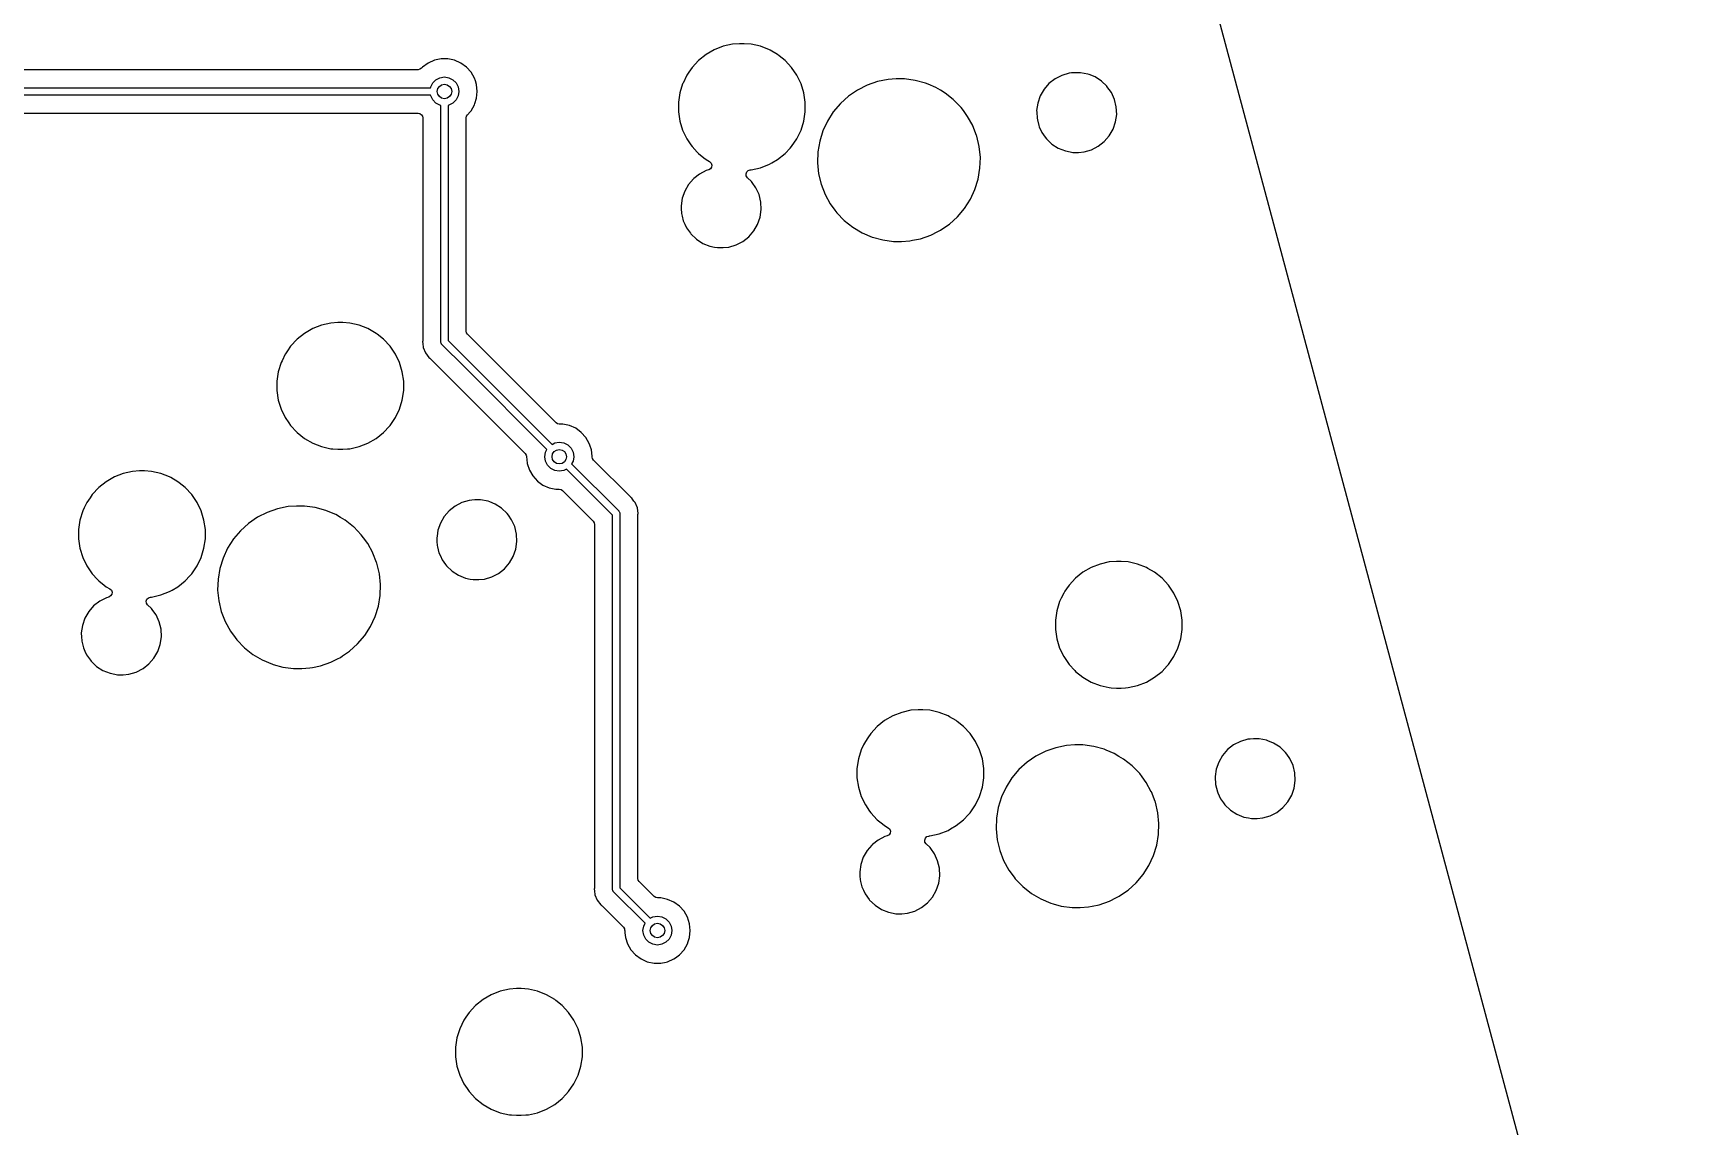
# Model space of a CAD drawing. Extents: x 41 to 271, y -133 to -23.
# Drawn here: x 225.7 to 271.12, y -69.09 to -38.89 of the extents above; entities that cross this region are included whole.
import ezdxf

# ---------------------------------------------------------------- set-up
doc = ezdxf.new("R2010")
doc.units = 0
doc.layers.add('BLACK', color=7, linetype='CONTINUOUS')

msp = doc.modelspace()

# ---------------------------------------------------------------- linework, layer by layer
at = {"layer": 'BLACK', "linetype": 'CONTINUOUS'}
for p, q in [((256.367, -30.8067), (271.117, -85.8748)), ((244.28, -39.4899), (244.074, -39.6535)), ((244.507, -39.3587), (244.28, -39.4899)), ((244.751, -39.2629), (244.507, -39.3587)), ((245.007, -39.2045), (244.751, -39.2629)), ((245.203, -39.1898), (245.007, -39.2045)), ((245.334, -39.1898), (245.203, -39.1898)), ((245.203, -39.1898), (245.203, -39.1898)), ((245.53, -39.2045), (245.334, -39.1898)), ((245.334, -39.1898), (245.334, -39.1898)), ((245.786, -39.2629), (245.53, -39.2045)), ((246.03, -39.3587), (245.786, -39.2629)), ((246.05, -39.37), (246.03, -39.3587)), ((246.03, -39.3587), (246.03, -39.3587)), ((246.03, -39.3587), (246.03, -39.3587)), ((246.257, -39.4899), (246.05, -39.37)), ((246.3, -39.5236), (246.257, -39.4899)), ((236.334, -39.9095), (218.8, -39.9095)), ((236.384, -39.8988), (236.334, -39.9095)), ((236.426, -39.8685), (236.384, -39.8988)), ((236.454, -39.8371), (236.426, -39.8685)), ((236.607, -39.7258), (236.454, -39.8371)), ((236.78, -39.6489), (236.607, -39.7258)), ((236.965, -39.6095), (236.78, -39.6489)), ((237.155, -39.6095), (236.965, -39.6095)), ((236.965, -39.6095), (236.965, -39.6095)), ((237.34, -39.6489), (237.155, -39.6095)), ((237.155, -39.6095), (237.155, -39.6095)), ((237.513, -39.7258), (237.34, -39.6489)), ((237.666, -39.8371), (237.513, -39.7258)), ((237.793, -39.9778), (237.666, -39.8371)), ((243.896, -39.8458), (243.806, -39.9778)), ((244.074, -39.6535), (243.896, -39.8458)), ((246.462, -39.6535), (246.3, -39.5236)), ((246.641, -39.8458), (246.462, -39.6535)), ((246.462, -39.6535), (246.462, -39.6535)), ((246.462, -39.6535), (246.462, -39.6535)), ((246.789, -40.0626), (246.641, -39.8458)), ((246.641, -39.8458), (246.641, -39.8458)), ((246.641, -39.8458), (246.641, -39.8458)), ((218.541, -40.41), (236.676, -40.41)), ((236.676, -40.41), (236.68, -40.3864)), ((236.68, -40.3864), (236.736, -40.2749)), ((236.736, -40.2749), (236.825, -40.1864)), ((236.825, -40.1864), (236.936, -40.1296)), ((236.936, -40.1296), (237.06, -40.11)), ((237.06, -40.11), (237.184, -40.1296)), ((237.184, -40.1296), (237.295, -40.1864)), ((237.295, -40.1864), (237.384, -40.2749)), ((237.384, -40.2749), (237.44, -40.3864)), ((237.44, -40.3864), (237.46, -40.51)), ((237.887, -40.1417), (237.793, -39.9778)), ((237.912, -40.2167), (237.887, -40.1417)), ((237.946, -40.3217), (237.912, -40.2167)), ((237.965, -40.51), (237.946, -40.3217)), ((243.634, -40.299), (243.557, -40.5497)), ((243.645, -40.2772), (243.634, -40.299)), ((243.748, -40.0626), (243.645, -40.2772)), ((243.806, -39.9778), (243.748, -40.0626)), ((243.748, -40.0626), (243.748, -40.0626)), ((246.903, -40.299), (246.789, -40.0626)), ((246.98, -40.5497), (246.903, -40.299)), ((248.728, -40.3367), (248.46, -40.4723)), ((249.012, -40.2382), (248.728, -40.3367)), ((249.306, -40.1783), (249.012, -40.2382)), ((249.531, -40.1633), (249.306, -40.1783)), ((249.756, -40.1633), (249.531, -40.1633)), ((249.531, -40.1633), (249.531, -40.1633)), ((250.054, -40.2033), (249.756, -40.1633)), ((250.344, -40.2827), (250.054, -40.2033)), ((250.054, -40.2033), (250.054, -40.2033)), ((250.054, -40.2033), (250.054, -40.2033)), ((250.413, -40.3122), (250.344, -40.2827)), ((250.621, -40.4), (250.413, -40.3122)), ((250.75, -40.4766), (250.621, -40.4)), ((253.749, -40.2921), (253.612, -40.4511)), ((253.915, -40.1621), (253.749, -40.2921)), ((254.102, -40.0657), (253.915, -40.1621)), ((254.304, -40.0064), (254.102, -40.0657)), ((254.373, -39.9998), (254.304, -40.0064)), ((254.46, -39.9915), (254.373, -39.9998)), ((254.618, -39.9915), (254.46, -39.9915)), ((254.825, -40.0313), (254.618, -39.9915)), ((254.618, -39.9915), (254.618, -39.9915)), ((254.855, -40.0432), (254.825, -40.0313)), ((254.825, -40.0313), (254.825, -40.0313)), ((254.825, -40.0313), (254.825, -40.0313)), ((255.02, -40.1094), (254.855, -40.0432)), ((255.197, -40.2232), (255.02, -40.1094)), ((255.349, -40.3683), (255.197, -40.2232)), ((255.197, -40.2232), (255.197, -40.2232)), ((255.197, -40.2232), (255.197, -40.2232)), ((255.35, -40.3693), (255.349, -40.3683)), ((255.471, -40.5397), (255.35, -40.3693)), ((236.676, -40.61), (218.5, -40.61)), ((236.68, -40.6336), (236.676, -40.61)), ((236.736, -40.7451), (236.68, -40.6336)), ((236.825, -40.8336), (236.736, -40.7451)), ((236.936, -40.8904), (236.825, -40.8336)), ((237.295, -40.8336), (237.184, -40.8904)), ((237.384, -40.7451), (237.295, -40.8336)), ((237.44, -40.6336), (237.384, -40.7451)), ((237.46, -40.51), (237.44, -40.6336)), ((237.887, -40.8783), (237.898, -40.8439)), ((237.898, -40.8439), (237.946, -40.6983)), ((237.946, -40.6983), (237.965, -40.51)), ((243.557, -40.5497), (243.518, -40.8091)), ((243.518, -40.8091), (243.518, -41.0715)), ((247.019, -40.8091), (246.98, -40.5497)), ((247.019, -41.0715), (247.019, -40.8091)), ((247.989, -40.8439), (247.795, -41.0734)), ((248.212, -40.6423), (247.989, -40.8439)), ((248.46, -40.4723), (248.212, -40.6423)), ((250.879, -40.5531), (250.75, -40.4766)), ((251.104, -40.731), (250.879, -40.5531)), ((251.115, -40.7394), (251.104, -40.731)), ((251.324, -40.9554), (251.115, -40.7394)), ((253.438, -40.832), (253.408, -41.0402)), ((253.507, -40.6332), (253.438, -40.832)), ((253.612, -40.4511), (253.507, -40.6332)), ((255.558, -40.731), (255.471, -40.5397)), ((255.471, -40.5397), (255.471, -40.5397)), ((255.471, -40.5397), (255.471, -40.5397)), ((255.608, -40.9354), (255.558, -40.731)), ((218.547, -41.1105), (236.334, -41.1105)), ((236.334, -41.1105), (236.384, -41.1212)), ((236.384, -41.1212), (236.426, -41.1515)), ((236.426, -41.1515), (236.428, -41.1535)), ((236.428, -41.1535), (236.451, -41.192)), ((236.451, -41.192), (236.459, -41.2365)), ((236.459, -41.2365), (236.459, -47.3825)), ((236.96, -40.8942), (236.936, -40.8904)), ((236.96, -47.43), (236.96, -40.8942)), ((237.184, -40.8904), (237.16, -40.8942)), ((237.16, -40.8942), (237.16, -47.3886)), ((237.66, -41.2365), (237.669, -41.192)), ((237.66, -47.1299), (237.66, -41.2365)), ((237.669, -41.192), (237.692, -41.1535)), ((237.692, -41.1535), (237.766, -41.0715)), ((237.766, -41.0715), (237.793, -41.0422)), ((237.793, -41.0422), (237.887, -40.8783)), ((243.518, -41.0715), (243.557, -41.3309)), ((243.557, -41.3309), (243.634, -41.5816)), ((246.903, -41.5816), (246.98, -41.3309)), ((246.98, -41.3309), (247.019, -41.0715)), ((247.633, -41.3266), (247.507, -41.5992)), ((247.795, -41.0734), (247.633, -41.3266)), ((251.386, -41.0402), (251.324, -40.9554)), ((251.502, -41.1973), (251.386, -41.0402)), ((251.643, -41.4547), (251.502, -41.1973)), ((253.408, -41.0402), (253.41, -41.0815)), ((253.408, -41.0402), (253.408, -41.0402)), ((253.41, -41.0815), (253.418, -41.2503)), ((253.418, -41.2503), (253.428, -41.2917)), ((253.428, -41.2917), (253.467, -41.4547)), ((255.588, -41.3537), (255.618, -41.1455)), ((255.618, -41.1455), (255.608, -40.9354)), ((243.634, -41.5816), (243.748, -41.818)), ((246.789, -41.818), (246.903, -41.5816)), ((247.507, -41.5992), (247.418, -41.8862)), ((251.646, -41.4608), (251.643, -41.4547)), ((251.748, -41.7239), (251.646, -41.4608)), ((251.754, -41.7412), (251.748, -41.7239)), ((251.824, -42.0335), (251.754, -41.7412)), ((253.467, -41.4547), (253.48, -41.4834)), ((253.48, -41.4834), (253.555, -41.6461)), ((253.555, -41.6461), (253.642, -41.7688)), ((253.642, -41.7688), (253.677, -41.8174)), ((255.276, -41.8936), (255.414, -41.7346)), ((255.414, -41.7346), (255.519, -41.5525)), ((255.519, -41.5525), (255.588, -41.3537)), ((243.748, -41.818), (243.864, -41.9875)), ((243.864, -41.9875), (243.896, -42.0348)), ((243.896, -42.0348), (244.036, -42.1861)), ((244.036, -42.1861), (244.074, -42.2271)), ((244.074, -42.2271), (244.222, -42.3446)), ((246.257, -42.3907), (246.462, -42.2271)), ((246.462, -42.2271), (246.602, -42.0763)), ((246.602, -42.0763), (246.641, -42.0348)), ((246.641, -42.0348), (246.789, -41.818)), ((246.641, -42.0348), (246.641, -42.0348)), ((246.641, -42.0348), (246.641, -42.0348)), ((247.368, -42.1825), (247.358, -42.4828)), ((247.418, -41.8862), (247.368, -42.1825)), ((251.854, -42.3325), (251.824, -42.0335)), ((253.677, -41.8174), (253.829, -41.9626)), ((253.829, -41.9626), (253.829, -41.9626)), ((253.829, -41.9626), (253.829, -41.9626)), ((253.829, -41.9626), (254.006, -42.0763)), ((254.006, -42.0763), (254.006, -42.0763)), ((254.006, -42.0763), (254.201, -42.1545)), ((254.201, -42.1545), (254.33, -42.1793)), ((254.33, -42.1793), (254.408, -42.1943)), ((254.408, -42.1943), (254.408, -42.1943)), ((254.408, -42.1943), (254.565, -42.1943)), ((254.565, -42.1943), (254.722, -42.1793)), ((254.565, -42.1943), (254.565, -42.1943)), ((254.722, -42.1793), (254.924, -42.12)), ((254.924, -42.12), (255.111, -42.0236)), ((255.111, -42.0236), (255.276, -41.8936)), ((244.222, -42.3446), (244.28, -42.3907)), ((244.28, -42.3907), (244.381, -42.4495)), ((244.354, -42.6758), (244.288, -42.6953)), ((244.404, -42.6474), (244.354, -42.6758)), ((244.381, -42.4495), (244.423, -42.4888)), ((244.436, -42.5996), (244.404, -42.6474)), ((244.423, -42.4888), (244.443, -42.5427)), ((244.443, -42.5427), (244.436, -42.5996)), ((245.446, -42.6954), (245.5, -42.6784)), ((245.5, -42.6784), (245.515, -42.6772)), ((245.515, -42.6772), (245.53, -42.6761)), ((245.53, -42.6761), (245.786, -42.6177)), ((245.786, -42.6177), (246.03, -42.5219)), ((246.03, -42.5219), (246.098, -42.4828)), ((246.098, -42.4828), (246.257, -42.3907)), ((247.358, -42.4828), (247.388, -42.7818)), ((251.794, -42.9291), (251.844, -42.6328)), ((251.844, -42.6328), (251.854, -42.3325)), ((243.798, -43.0807), (243.693, -43.2628)), ((243.933, -42.9244), (243.798, -43.0807)), ((243.936, -42.9217), (243.933, -42.9244)), ((243.948, -42.9121), (243.936, -42.9217)), ((244.101, -42.7917), (243.948, -42.9121)), ((244.288, -42.6953), (244.101, -42.7917)), ((245.386, -42.788), (245.405, -42.7347)), ((245.393, -42.8443), (245.386, -42.788)), ((245.424, -42.8917), (245.393, -42.8443)), ((245.405, -42.7347), (245.446, -42.6954)), ((245.535, -42.9979), (245.424, -42.8917)), ((245.555, -43.0254), (245.535, -42.9979)), ((245.657, -43.1693), (245.555, -43.0254)), ((247.388, -42.7818), (247.458, -43.0741)), ((247.458, -43.0741), (247.566, -43.3545)), ((251.705, -43.2161), (251.794, -42.9291)), ((243.624, -43.4616), (243.594, -43.6698)), ((243.693, -43.2628), (243.624, -43.4616)), ((245.745, -43.3606), (245.657, -43.1693)), ((245.657, -43.1693), (245.657, -43.1693)), ((245.657, -43.1693), (245.657, -43.1693)), ((245.794, -43.565), (245.745, -43.3606)), ((245.804, -43.7751), (245.794, -43.565)), ((247.566, -43.3545), (247.71, -43.618)), ((251.417, -43.742), (251.579, -43.4887)), ((251.579, -43.4887), (251.705, -43.2161)), ((243.594, -43.6698), (243.594, -43.6698)), ((243.594, -43.6698), (243.597, -43.742)), ((243.597, -43.742), (243.604, -43.8799)), ((243.604, -43.8799), (243.622, -43.9525)), ((243.622, -43.9525), (243.654, -44.0843)), ((245.706, -44.1821), (245.774, -43.9833)), ((245.774, -43.9833), (245.804, -43.7751)), ((247.71, -43.618), (247.835, -43.7876)), ((247.835, -43.7876), (247.888, -43.86)), ((247.888, -43.86), (248.097, -44.076)), ((251, -44.173), (251.223, -43.9714)), ((251.223, -43.9714), (251.417, -43.742)), ((243.654, -44.0843), (243.694, -44.173)), ((243.694, -44.173), (243.741, -44.2757)), ((243.741, -44.2757), (243.85, -44.4283)), ((243.85, -44.4283), (243.863, -44.447)), ((243.863, -44.447), (244.015, -44.5922)), ((245.463, -44.5232), (245.6, -44.3642)), ((245.6, -44.3642), (245.706, -44.1821)), ((248.097, -44.076), (248.333, -44.2622)), ((248.333, -44.2622), (248.592, -44.4153)), ((248.592, -44.4153), (248.868, -44.5326)), ((250.2, -44.5772), (250.484, -44.4786)), ((250.484, -44.4786), (250.68, -44.3795)), ((250.68, -44.3795), (250.752, -44.3431)), ((250.752, -44.3431), (250.795, -44.3137)), ((250.795, -44.3137), (251, -44.173)), ((244.015, -44.5922), (244.015, -44.5922)), ((244.015, -44.5922), (244.015, -44.5922)), ((244.015, -44.5922), (244.192, -44.7059)), ((244.192, -44.7059), (244.192, -44.7059)), ((244.192, -44.7059), (244.387, -44.7841)), ((244.387, -44.7841), (244.516, -44.8089)), ((244.516, -44.8089), (244.594, -44.8239)), ((244.594, -44.8239), (244.594, -44.8239)), ((244.594, -44.8239), (244.752, -44.8239)), ((244.752, -44.8239), (244.909, -44.8089)), ((244.752, -44.8239), (244.752, -44.8239)), ((244.909, -44.8089), (245.11, -44.7496)), ((245.11, -44.7496), (245.297, -44.6532)), ((245.297, -44.6532), (245.463, -44.5232)), ((248.868, -44.5326), (248.868, -44.5326)), ((248.868, -44.5326), (248.868, -44.5326)), ((248.868, -44.5326), (248.88, -44.5358)), ((248.88, -44.5358), (249.158, -44.612)), ((249.158, -44.612), (249.456, -44.6521)), ((249.456, -44.6521), (249.681, -44.6521)), ((249.681, -44.6521), (249.906, -44.637)), ((249.681, -44.6521), (249.681, -44.6521)), ((249.906, -44.637), (249.979, -44.6221)), ((249.979, -44.6221), (250.2, -44.5772)), ((233.196, -47.1931), (232.991, -47.3567)), ((233.423, -47.062), (233.196, -47.1931)), ((233.667, -46.9661), (233.423, -47.062)), ((233.923, -46.9077), (233.667, -46.9661)), ((234.119, -46.893), (233.923, -46.9077)), ((234.25, -46.893), (234.119, -46.893)), ((234.119, -46.893), (234.119, -46.893)), ((234.446, -46.9077), (234.25, -46.893)), ((234.25, -46.893), (234.25, -46.893)), ((234.702, -46.9661), (234.446, -46.9077)), ((234.946, -47.062), (234.702, -46.9661)), ((235.173, -47.1931), (234.946, -47.062)), ((235.204, -47.2176), (235.173, -47.1931)), ((235.379, -47.3567), (235.204, -47.2176)), ((237.67, -47.1774), (237.66, -47.1299)), ((237.697, -47.2176), (237.67, -47.1774)), ((240.142, -49.6632), (237.697, -47.2176)), ((232.728, -47.6717), (232.668, -47.7609)), ((232.812, -47.549), (232.728, -47.6717)), ((232.991, -47.3567), (232.812, -47.549)), ((235.557, -47.549), (235.379, -47.3567)), ((235.379, -47.3567), (235.379, -47.3567)), ((235.379, -47.3567), (235.379, -47.3567)), ((235.705, -47.7658), (235.557, -47.549)), ((235.557, -47.549), (235.557, -47.549)), ((235.557, -47.549), (235.557, -47.549)), ((236.458, -47.3987), (236.454, -47.43)), ((236.454, -47.43), (236.459, -47.4694)), ((236.459, -47.3825), (236.458, -47.3987)), ((236.459, -47.4694), (236.459, -47.4694)), ((236.459, -47.4694), (236.475, -47.5868)), ((236.475, -47.5868), (236.535, -47.7328)), ((236.962, -47.4377), (236.96, -47.43)), ((236.961, -47.4456), (236.962, -47.4377)), ((236.972, -47.4665), (236.961, -47.4456)), ((236.979, -47.4888), (236.972, -47.4665)), ((236.986, -47.4935), (236.979, -47.4888)), ((236.989, -47.5007), (236.986, -47.4935)), ((237.609, -48.1207), (236.989, -47.5007)), ((237.16, -47.3886), (237.751, -47.9793)), ((232.55, -48.0022), (232.473, -48.2529)), ((232.576, -47.95), (232.55, -48.0022)), ((232.664, -47.7658), (232.576, -47.95)), ((232.668, -47.7609), (232.664, -47.7658)), ((235.819, -48.0022), (235.705, -47.7658)), ((235.896, -48.2529), (235.819, -48.0022)), ((236.535, -47.7328), (236.632, -47.8583)), ((236.632, -47.8583), (236.657, -47.8775)), ((236.657, -47.8775), (236.669, -47.8882)), ((236.669, -47.8882), (239.288, -50.5073)), ((239.889, -50.3999), (237.609, -48.1207)), ((237.609, -48.1207), (237.609, -48.1207)), ((237.751, -47.9793), (237.751, -47.9793)), ((237.751, -47.9793), (240.03, -50.2585)), ((232.473, -48.2529), (232.434, -48.5123)), ((232.434, -48.5123), (232.434, -48.7747)), ((235.935, -48.5123), (235.896, -48.2529)), ((235.935, -48.7747), (235.935, -48.5123)), ((232.434, -48.7747), (232.473, -49.0341)), ((232.473, -49.0341), (232.55, -49.2848)), ((235.819, -49.2848), (235.896, -49.0341)), ((235.896, -49.0341), (235.935, -48.7747)), ((232.55, -49.2848), (232.664, -49.5212)), ((235.705, -49.5212), (235.819, -49.2848)), ((232.664, -49.5212), (232.761, -49.6632)), ((232.761, -49.6632), (232.812, -49.738)), ((232.812, -49.738), (232.983, -49.9225)), ((232.983, -49.9225), (232.991, -49.9303)), ((232.991, -49.9303), (233.196, -50.0939)), ((235.173, -50.0939), (235.379, -49.9303)), ((235.379, -49.9303), (235.544, -49.7519)), ((235.544, -49.7519), (235.557, -49.738)), ((235.557, -49.738), (235.705, -49.5212)), ((235.557, -49.738), (235.557, -49.738)), ((235.557, -49.738), (235.557, -49.738)), ((240.183, -49.6901), (240.142, -49.6632)), ((240.23, -49.6995), (240.183, -49.6901)), ((240.325, -49.6995), (240.23, -49.6995)), ((240.51, -49.7389), (240.325, -49.6995)), ((240.325, -49.6995), (240.325, -49.6995)), ((240.683, -49.8158), (240.51, -49.7389)), ((240.836, -49.9271), (240.683, -49.8158)), ((240.963, -50.0678), (240.836, -49.9271)), ((233.196, -50.0939), (233.423, -50.2251)), ((233.423, -50.2251), (233.667, -50.3209)), ((233.667, -50.3209), (233.923, -50.3793)), ((233.923, -50.3793), (233.979, -50.3835)), ((233.979, -50.3835), (234.119, -50.394)), ((234.119, -50.394), (234.119, -50.394)), ((234.119, -50.394), (234.25, -50.394)), ((234.25, -50.394), (234.384, -50.384)), ((234.25, -50.394), (234.25, -50.394)), ((234.384, -50.384), (234.446, -50.3793)), ((234.446, -50.3793), (234.702, -50.3209)), ((234.702, -50.3209), (234.946, -50.2251)), ((234.946, -50.2251), (235.173, -50.0939)), ((239.85, -50.4764), (239.889, -50.3999)), ((240.03, -50.2585), (240.106, -50.2196)), ((240.106, -50.2196), (240.23, -50.2)), ((240.23, -50.2), (240.354, -50.2196)), ((240.354, -50.2196), (240.465, -50.2764)), ((240.465, -50.2764), (240.554, -50.3649)), ((240.554, -50.3649), (240.61, -50.4764)), ((241.057, -50.2317), (240.963, -50.0678)), ((241.074, -50.284), (241.057, -50.2317)), ((241.116, -50.4117), (241.074, -50.284)), ((241.134, -50.5872), (241.116, -50.4117)), ((239.288, -50.5073), (239.317, -50.5536)), ((239.317, -50.5536), (239.321, -50.5872)), ((239.321, -50.5872), (239.323, -50.587)), ((239.323, -50.587), (239.325, -50.6)), ((239.325, -50.6), (239.325, -50.6)), ((239.325, -50.6), (239.333, -50.6815)), ((239.333, -50.6815), (239.344, -50.7883)), ((239.344, -50.7883), (239.403, -50.9683)), ((239.83, -50.6), (239.85, -50.4764)), ((239.85, -50.7236), (239.83, -50.6)), ((239.906, -50.8351), (239.85, -50.7236)), ((239.995, -50.9236), (239.906, -50.8351)), ((240.61, -50.7236), (240.571, -50.8)), ((240.571, -50.8), (241.871, -52.0993)), ((240.61, -50.4764), (240.63, -50.6)), ((240.63, -50.6), (240.61, -50.7236)), ((241.137, -50.613), (241.134, -50.5872)), ((241.139, -50.6128), (241.137, -50.613)), ((241.143, -50.6464), (241.139, -50.6128)), ((241.172, -50.6927), (241.143, -50.6464)), ((242.191, -51.7118), (241.172, -50.6927)), ((227.719, -51.2901), (227.514, -51.4537)), ((227.947, -51.1589), (227.719, -51.2901)), ((228.191, -51.0631), (227.947, -51.1589)), ((228.447, -51.0047), (228.191, -51.0631)), ((228.643, -50.99), (228.447, -51.0047)), ((228.774, -50.99), (228.643, -50.99)), ((228.643, -50.99), (228.643, -50.99)), ((228.97, -51.0047), (228.774, -50.99)), ((228.774, -50.99), (228.774, -50.99)), ((229.226, -51.0631), (228.97, -51.0047)), ((229.47, -51.1589), (229.226, -51.0631)), ((229.505, -51.1791), (229.47, -51.1589)), ((229.47, -51.1589), (229.47, -51.1589)), ((229.47, -51.1589), (229.47, -51.1589)), ((229.697, -51.2901), (229.505, -51.1791)), ((229.736, -51.3212), (229.697, -51.2901)), ((229.902, -51.4537), (229.736, -51.3212)), ((239.403, -50.9683), (239.497, -51.1322)), ((239.497, -51.1322), (239.624, -51.2729)), ((239.624, -51.2729), (239.777, -51.3842)), ((240.106, -50.9804), (239.995, -50.9236)), ((240.23, -51), (240.106, -50.9804)), ((240.354, -50.9804), (240.23, -51)), ((240.43, -50.9415), (240.354, -50.9804)), ((241.7, -52.2114), (240.43, -50.9415)), ((227.274, -51.7371), (227.188, -51.8628)), ((227.336, -51.646), (227.274, -51.7371)), ((227.514, -51.4537), (227.336, -51.646)), ((230.081, -51.646), (229.902, -51.4537)), ((229.902, -51.4537), (229.902, -51.4537)), ((229.902, -51.4537), (229.902, -51.4537)), ((230.229, -51.8628), (230.081, -51.646)), ((230.081, -51.646), (230.081, -51.646)), ((230.081, -51.646), (230.081, -51.646)), ((239.777, -51.3842), (239.95, -51.4611)), ((239.95, -51.4611), (240.135, -51.5005)), ((240.135, -51.5005), (240.135, -51.5005)), ((240.135, -51.5005), (240.23, -51.5005)), ((240.23, -51.5005), (240.277, -51.5099)), ((240.277, -51.5099), (240.318, -51.5368)), ((240.318, -51.5368), (241.163, -52.3824)), ((242.203, -51.7225), (242.191, -51.7118)), ((242.228, -51.7417), (242.203, -51.7225)), ((242.292, -51.825), (242.228, -51.7417)), ((227.074, -52.0992), (226.997, -52.3499)), ((227.116, -52.0132), (227.074, -52.0992)), ((227.188, -51.8628), (227.116, -52.0132)), ((227.188, -51.8628), (227.188, -51.8628)), ((230.342, -52.0992), (230.229, -51.8628)), ((230.42, -52.3499), (230.342, -52.0992)), ((232.168, -52.1369), (231.9, -52.2724)), ((232.452, -52.0383), (232.168, -52.1369)), ((232.746, -51.9785), (232.452, -52.0383)), ((232.971, -51.9634), (232.746, -51.9785)), ((233.196, -51.9634), (232.971, -51.9634)), ((232.971, -51.9634), (232.971, -51.9634)), ((233.494, -52.0035), (233.196, -51.9634)), ((233.784, -52.0829), (233.494, -52.0035)), ((233.494, -52.0035), (233.494, -52.0035)), ((233.494, -52.0035), (233.494, -52.0035)), ((233.852, -52.112), (233.784, -52.0829)), ((234.06, -52.2002), (233.852, -52.112)), ((234.19, -52.2767), (234.06, -52.2002)), ((237.189, -52.0923), (237.052, -52.2512)), ((237.355, -51.9623), (237.189, -52.0923)), ((237.542, -51.8659), (237.355, -51.9623)), ((237.743, -51.8066), (237.542, -51.8659)), ((237.813, -51.8), (237.743, -51.8066)), ((237.9, -51.7916), (237.813, -51.8)), ((238.058, -51.7916), (237.9, -51.7916)), ((238.264, -51.8314), (238.058, -51.7916)), ((238.058, -51.7916), (238.058, -51.7916)), ((238.313, -51.851), (238.264, -51.8314)), ((238.264, -51.8314), (238.264, -51.8314)), ((238.264, -51.8314), (238.264, -51.8314)), ((238.46, -51.9096), (238.313, -51.851)), ((238.637, -52.0233), (238.46, -51.9096)), ((238.789, -52.1685), (238.637, -52.0233)), ((238.637, -52.0233), (238.637, -52.0233)), ((238.637, -52.0233), (238.637, -52.0233)), ((238.824, -52.2175), (238.789, -52.1685)), ((238.911, -52.3398), (238.824, -52.2175)), ((241.7, -54.38), (241.7, -52.2114)), ((241.871, -52.0993), (241.874, -52.1065)), ((241.874, -52.1065), (241.881, -52.1112)), ((241.881, -52.1112), (241.888, -52.1335)), ((241.888, -52.1335), (241.899, -52.1544)), ((241.899, -52.1544), (241.898, -52.1623)), ((241.898, -52.1623), (241.9, -52.17)), ((241.9, -52.17), (241.9, -54.38)), ((242.321, -51.8628), (242.292, -51.825)), ((242.325, -51.8672), (242.321, -51.8628)), ((242.385, -52.0132), (242.325, -51.8672)), ((242.406, -52.17), (242.385, -52.0132)), ((242.4, -52.2175), (242.402, -52.2013)), ((242.4, -55.3754), (242.4, -52.2175)), ((242.402, -52.1984), (242.406, -52.17)), ((242.402, -52.2013), (242.402, -52.1984)), ((226.997, -52.3499), (226.958, -52.6093)), ((226.958, -52.6093), (226.958, -52.8717)), ((230.459, -52.6093), (230.42, -52.3499)), ((230.459, -52.8717), (230.459, -52.6093)), ((231.429, -52.644), (231.235, -52.8735)), ((231.652, -52.4425), (231.429, -52.644)), ((231.9, -52.2724), (231.652, -52.4425)), ((234.319, -52.3533), (234.19, -52.2767)), ((234.55, -52.5357), (234.319, -52.3533)), ((234.555, -52.5395), (234.55, -52.5357)), ((234.764, -52.7555), (234.555, -52.5395)), ((236.878, -52.6322), (236.854, -52.7983)), ((236.946, -52.4334), (236.878, -52.6322)), ((237.052, -52.2512), (236.946, -52.4334)), ((238.998, -52.5312), (238.911, -52.3398)), ((238.911, -52.3398), (238.911, -52.3398)), ((238.911, -52.3398), (238.911, -52.3398)), ((239.048, -52.7356), (238.998, -52.5312)), ((241.163, -52.3824), (241.19, -52.4226)), ((241.19, -52.4226), (241.2, -52.4701)), ((241.2, -52.4701), (241.2, -62.5025)), ((226.958, -52.8717), (226.997, -53.1311)), ((226.997, -53.1311), (227.074, -53.3818)), ((230.342, -53.3818), (230.42, -53.1311)), ((230.42, -53.1311), (230.459, -52.8717)), ((231.073, -53.1268), (230.947, -53.3994)), ((231.235, -52.8735), (231.073, -53.1268)), ((234.826, -52.8404), (234.764, -52.7555)), ((234.942, -52.9975), (234.826, -52.8404)), ((235.083, -53.2549), (234.942, -52.9975)), ((236.854, -52.7983), (236.848, -52.8404)), ((236.848, -52.8404), (236.852, -52.9422)), ((236.852, -52.9422), (236.858, -53.0505)), ((236.858, -53.0505), (236.867, -53.0899)), ((236.867, -53.0899), (236.907, -53.2549)), ((239.028, -53.1539), (239.058, -52.9457)), ((239.058, -52.9457), (239.048, -52.7356)), ((227.074, -53.3818), (227.188, -53.6182)), ((230.229, -53.6182), (230.342, -53.3818)), ((230.947, -53.3994), (230.858, -53.6864)), ((235.086, -53.261), (235.083, -53.2549)), ((235.186, -53.5207), (235.086, -53.261)), ((235.194, -53.5414), (235.186, -53.5207)), ((235.264, -53.8337), (235.194, -53.5414)), ((236.907, -53.2549), (236.946, -53.339)), ((236.946, -53.339), (236.995, -53.4462)), ((236.995, -53.4462), (237.091, -53.5814)), ((237.091, -53.5814), (237.117, -53.6176)), ((238.716, -53.6938), (238.854, -53.5348)), ((238.854, -53.5348), (238.959, -53.3526)), ((238.959, -53.3526), (239.028, -53.1539)), ((255.158, -53.5668), (254.914, -53.6627)), ((255.414, -53.5084), (255.158, -53.5668)), ((255.61, -53.4937), (255.414, -53.5084)), ((255.741, -53.4937), (255.61, -53.4937)), ((255.61, -53.4937), (255.61, -53.4937)), ((255.937, -53.5084), (255.741, -53.4937)), ((255.741, -53.4937), (255.741, -53.4937)), ((256.193, -53.5668), (255.937, -53.5084)), ((256.437, -53.6627), (256.193, -53.5668)), ((227.188, -53.6182), (227.299, -53.7813)), ((227.299, -53.7813), (227.336, -53.835)), ((227.336, -53.835), (227.484, -53.9944)), ((227.484, -53.9944), (227.514, -54.0273)), ((227.514, -54.0273), (227.668, -54.1498)), ((229.697, -54.1909), (229.902, -54.0273)), ((229.902, -54.0273), (230.032, -53.8872)), ((230.032, -53.8872), (230.081, -53.835)), ((230.081, -53.835), (230.229, -53.6182)), ((230.081, -53.835), (230.081, -53.835)), ((230.081, -53.835), (230.081, -53.835)), ((230.808, -53.9827), (230.798, -54.283)), ((230.858, -53.6864), (230.808, -53.9827)), ((235.294, -54.1327), (235.264, -53.8337)), ((237.117, -53.6176), (237.269, -53.7627)), ((237.269, -53.7627), (237.269, -53.7627)), ((237.269, -53.7627), (237.269, -53.7627)), ((237.269, -53.7627), (237.446, -53.8764)), ((237.446, -53.8764), (237.446, -53.8764)), ((237.446, -53.8764), (237.641, -53.9546)), ((237.641, -53.9546), (237.77, -53.9794)), ((237.77, -53.9794), (237.848, -53.9944)), ((237.848, -53.9944), (237.848, -53.9944)), ((237.848, -53.9944), (238.005, -53.9944)), ((238.005, -53.9944), (238.162, -53.9794)), ((238.005, -53.9944), (238.005, -53.9944)), ((238.162, -53.9794), (238.364, -53.9202)), ((238.364, -53.9202), (238.551, -53.8238)), ((238.551, -53.8238), (238.716, -53.6938)), ((254.481, -53.9574), (254.303, -54.1498)), ((254.686, -53.7939), (254.481, -53.9574)), ((254.914, -53.6627), (254.686, -53.7939)), ((256.478, -53.6864), (256.437, -53.6627)), ((256.437, -53.6627), (256.437, -53.6627)), ((256.437, -53.6627), (256.437, -53.6627)), ((256.664, -53.7939), (256.478, -53.6864)), ((256.869, -53.9574), (256.664, -53.7939)), ((256.664, -53.7939), (256.664, -53.7939)), ((257.048, -54.1498), (256.869, -53.9574)), ((256.869, -53.9574), (256.869, -53.9574)), ((256.869, -53.9574), (256.869, -53.9574)), ((227.728, -54.4955), (227.541, -54.5919)), ((227.668, -54.1498), (227.719, -54.1909)), ((227.719, -54.1909), (227.821, -54.2496)), ((227.794, -54.476), (227.728, -54.4955)), ((227.844, -54.4476), (227.794, -54.476)), ((227.821, -54.2496), (227.863, -54.289)), ((227.876, -54.3998), (227.844, -54.4476)), ((227.863, -54.289), (227.882, -54.3429)), ((227.882, -54.3429), (227.876, -54.3998)), ((228.845, -54.5348), (228.886, -54.4955)), ((228.886, -54.4955), (228.94, -54.4785)), ((228.94, -54.4785), (228.955, -54.4774)), ((228.955, -54.4774), (228.97, -54.4763)), ((228.97, -54.4763), (229.226, -54.4179)), ((229.226, -54.4179), (229.47, -54.322)), ((229.47, -54.322), (229.538, -54.283)), ((229.538, -54.283), (229.697, -54.1909)), ((230.798, -54.283), (230.828, -54.582)), ((235.234, -54.7293), (235.284, -54.433)), ((235.284, -54.433), (235.294, -54.1327)), ((241.7, -62.55), (241.7, -54.38)), ((241.9, -54.38), (241.9, -62.5086)), ((254.155, -54.3665), (254.087, -54.5076)), ((254.189, -54.3167), (254.155, -54.3665)), ((254.232, -54.2528), (254.189, -54.3167)), ((254.303, -54.1498), (254.232, -54.2528)), ((257.195, -54.3665), (257.048, -54.1498)), ((257.048, -54.1498), (257.048, -54.1498)), ((257.048, -54.1498), (257.048, -54.1498)), ((257.309, -54.6029), (257.195, -54.3665)), ((227.238, -54.8809), (227.133, -55.063)), ((227.375, -54.7219), (227.238, -54.8809)), ((227.541, -54.5919), (227.375, -54.7219)), ((228.826, -54.5882), (228.845, -54.5348)), ((228.833, -54.6445), (228.826, -54.5882)), ((228.864, -54.6919), (228.833, -54.6445)), ((228.975, -54.7981), (228.864, -54.6919)), ((229.013, -54.8511), (228.975, -54.7981)), ((229.097, -54.9694), (229.013, -54.8511)), ((230.828, -54.582), (230.897, -54.8743)), ((230.897, -54.8743), (231.005, -55.1547)), ((235.145, -55.0163), (235.234, -54.7293)), ((253.964, -54.8536), (253.925, -55.1131)), ((254.041, -54.6029), (253.964, -54.8536)), ((254.087, -54.5076), (254.041, -54.6029)), ((257.387, -54.8536), (257.309, -54.6029)), ((257.426, -55.1131), (257.387, -54.8536)), ((227.064, -55.2618), (227.034, -55.47)), ((227.133, -55.063), (227.064, -55.2618)), ((229.185, -55.1608), (229.097, -54.9694)), ((229.097, -54.9694), (229.097, -54.9694)), ((229.097, -54.9694), (229.097, -54.9694)), ((229.234, -55.3652), (229.185, -55.1608)), ((229.244, -55.5753), (229.234, -55.3652)), ((231.005, -55.1547), (231.15, -55.4182)), ((234.857, -55.5421), (235.018, -55.2889)), ((235.018, -55.2889), (235.145, -55.0163)), ((242.4, -59.4724), (242.4, -55.3754)), ((253.925, -55.1131), (253.925, -55.3754)), ((253.925, -55.3754), (253.964, -55.6349)), ((257.387, -55.6349), (257.426, -55.3754)), ((257.426, -55.3754), (257.426, -55.1131)), ((227.034, -55.47), (227.034, -55.47)), ((227.034, -55.47), (227.039, -55.5856)), ((227.039, -55.5856), (227.044, -55.6801)), ((227.044, -55.6801), (227.048, -55.6985)), ((227.048, -55.6985), (227.093, -55.8845)), ((229.145, -55.9823), (229.214, -55.7835)), ((229.214, -55.7835), (229.244, -55.5753)), ((231.15, -55.4182), (231.283, -55.5989)), ((231.283, -55.5989), (231.328, -55.6601)), ((231.328, -55.6601), (231.537, -55.8761)), ((234.44, -55.9732), (234.663, -55.7716)), ((234.663, -55.7716), (234.857, -55.5421)), ((253.964, -55.6349), (254.041, -55.8856)), ((257.309, -55.8856), (257.387, -55.6349)), ((227.093, -55.8845), (227.134, -55.9732)), ((227.134, -55.9732), (227.181, -56.0758)), ((227.181, -56.0758), (227.285, -56.2225)), ((227.285, -56.2225), (227.303, -56.2472)), ((227.303, -56.2472), (227.455, -56.3923)), ((228.902, -56.3234), (229.04, -56.1644)), ((229.04, -56.1644), (229.145, -55.9823)), ((231.537, -55.8761), (231.773, -56.0623)), ((231.773, -56.0623), (232.031, -56.2155)), ((232.031, -56.2155), (232.308, -56.3328)), ((233.64, -56.3773), (233.924, -56.2788)), ((233.924, -56.2788), (234.106, -56.1869)), ((234.106, -56.1869), (234.192, -56.1432)), ((234.192, -56.1432), (234.249, -56.1043)), ((234.249, -56.1043), (234.44, -55.9732)), ((254.041, -55.8856), (254.155, -56.122)), ((254.155, -56.122), (254.269, -56.2889)), ((254.269, -56.2889), (254.303, -56.3387)), ((257.048, -56.3387), (257.195, -56.122)), ((257.195, -56.122), (257.309, -55.8856)), ((227.455, -56.3923), (227.455, -56.3923)), ((227.455, -56.3923), (227.455, -56.3923)), ((227.455, -56.3923), (227.632, -56.506)), ((227.632, -56.506), (227.632, -56.506)), ((227.632, -56.506), (227.827, -56.5842)), ((227.827, -56.5842), (227.956, -56.609)), ((227.956, -56.609), (228.034, -56.624)), ((228.034, -56.624), (228.034, -56.624)), ((228.034, -56.624), (228.191, -56.624)), ((228.191, -56.624), (228.348, -56.609)), ((228.191, -56.624), (228.191, -56.624)), ((228.348, -56.609), (228.55, -56.5498)), ((228.55, -56.5498), (228.737, -56.4534)), ((228.737, -56.4534), (228.902, -56.3234)), ((232.308, -56.3328), (232.308, -56.3328)), ((232.308, -56.3328), (232.308, -56.3328)), ((232.308, -56.3328), (232.33, -56.3387)), ((232.33, -56.3387), (232.598, -56.4122)), ((232.598, -56.4122), (232.896, -56.4522)), ((232.896, -56.4522), (233.121, -56.4522)), ((233.121, -56.4522), (233.346, -56.4372)), ((233.121, -56.4522), (233.121, -56.4522)), ((233.346, -56.4372), (233.419, -56.4222)), ((233.419, -56.4222), (233.64, -56.3773)), ((254.303, -56.3387), (254.458, -56.5064)), ((254.458, -56.5064), (254.481, -56.5311)), ((254.481, -56.5311), (254.686, -56.6946)), ((254.686, -56.6946), (254.914, -56.8258)), ((256.437, -56.8258), (256.664, -56.6946)), ((256.664, -56.6946), (256.869, -56.5311)), ((256.869, -56.5311), (257.012, -56.3773)), ((257.012, -56.3773), (257.048, -56.3387)), ((257.048, -56.3387), (257.048, -56.3387)), ((257.048, -56.3387), (257.048, -56.3387)), ((254.914, -56.8258), (255.158, -56.9217)), ((255.158, -56.9217), (255.414, -56.98)), ((255.414, -56.98), (255.47, -56.9842)), ((255.47, -56.9842), (255.61, -56.9947)), ((255.61, -56.9947), (255.61, -56.9947)), ((255.61, -56.9947), (255.741, -56.9947)), ((255.741, -56.9947), (255.863, -56.9856)), ((255.741, -56.9947), (255.741, -56.9947)), ((255.863, -56.9856), (255.937, -56.98)), ((255.937, -56.98), (256.193, -56.9217)), ((256.193, -56.9217), (256.437, -56.8258)), ((249.682, -57.6638), (249.437, -57.7596)), ((249.937, -57.6054), (249.682, -57.6638)), ((250.133, -57.5907), (249.937, -57.6054)), ((250.264, -57.5907), (250.133, -57.5907)), ((250.133, -57.5907), (250.133, -57.5907)), ((250.461, -57.6054), (250.264, -57.5907)), ((250.264, -57.5907), (250.264, -57.5907)), ((250.716, -57.6638), (250.461, -57.6054)), ((250.961, -57.7596), (250.716, -57.6638)), ((249.005, -58.0544), (248.827, -58.2467)), ((249.21, -57.8908), (249.005, -58.0544)), ((249.437, -57.7596), (249.21, -57.8908)), ((251.005, -57.7855), (250.961, -57.7596)), ((250.961, -57.7596), (250.961, -57.7596)), ((250.961, -57.7596), (250.961, -57.7596)), ((251.188, -57.8908), (251.005, -57.7855)), ((251.215, -57.9121), (251.188, -57.8908)), ((251.393, -58.0544), (251.215, -57.9121)), ((251.571, -58.2467), (251.393, -58.0544)), ((251.393, -58.0544), (251.393, -58.0544)), ((251.393, -58.0544), (251.393, -58.0544)), ((248.631, -58.563), (248.565, -58.6999)), ((248.679, -58.4635), (248.631, -58.563)), ((248.747, -58.3632), (248.679, -58.4635)), ((248.679, -58.4635), (248.679, -58.4635)), ((248.827, -58.2467), (248.747, -58.3632)), ((251.719, -58.4635), (251.571, -58.2467)), ((251.571, -58.2467), (251.571, -58.2467)), ((251.571, -58.2467), (251.571, -58.2467)), ((251.833, -58.6999), (251.719, -58.4635)), ((254.237, -58.5792), (253.942, -58.6391)), ((254.462, -58.5642), (254.237, -58.5792)), ((254.687, -58.5642), (254.462, -58.5642)), ((254.462, -58.5642), (254.462, -58.5642)), ((254.985, -58.6042), (254.687, -58.5642)), ((258.845, -58.563), (258.68, -58.693)), ((259.032, -58.4666), (258.845, -58.563)), ((259.234, -58.4073), (259.032, -58.4666)), ((259.304, -58.4007), (259.234, -58.4073)), ((259.391, -58.3924), (259.304, -58.4007)), ((259.549, -58.3924), (259.391, -58.3924)), ((259.755, -58.4322), (259.549, -58.3924)), ((259.549, -58.3924), (259.549, -58.3924)), ((259.793, -58.4473), (259.755, -58.4322)), ((259.755, -58.4322), (259.755, -58.4322)), ((259.755, -58.4322), (259.755, -58.4322)), ((259.95, -58.5103), (259.793, -58.4473)), ((260.127, -58.624), (259.95, -58.5103)), ((248.488, -58.9506), (248.448, -59.21)), ((248.565, -58.6999), (248.488, -58.9506)), ((251.91, -58.9506), (251.833, -58.6999)), ((251.949, -59.21), (251.91, -58.9506)), ((253.142, -59.0432), (252.92, -59.2448)), ((253.39, -58.8731), (253.142, -59.0432)), ((253.658, -58.7376), (253.39, -58.8731)), ((253.942, -58.6391), (253.658, -58.7376)), ((255.274, -58.6836), (254.985, -58.6042)), ((254.985, -58.6042), (254.985, -58.6042)), ((254.985, -58.6042), (254.985, -58.6042)), ((255.329, -58.7068), (255.274, -58.6836)), ((255.551, -58.8009), (255.329, -58.7068)), ((255.68, -58.8775), (255.551, -58.8009)), ((255.81, -58.954), (255.68, -58.8775)), ((256.042, -59.1373), (255.81, -58.954)), ((258.437, -59.0341), (258.368, -59.2329)), ((258.542, -58.852), (258.437, -59.0341)), ((258.68, -58.693), (258.542, -58.852)), ((260.127, -58.6241), (260.127, -58.624)), ((260.28, -58.7692), (260.127, -58.6241)), ((260.127, -58.6241), (260.127, -58.6241)), ((260.315, -58.8194), (260.28, -58.7692)), ((260.402, -58.9405), (260.315, -58.8194)), ((260.489, -59.1319), (260.402, -58.9405)), ((260.402, -58.9405), (260.402, -58.9405)), ((260.402, -58.9405), (260.402, -58.9405)), ((242.4, -62.2499), (242.4, -59.4724)), ((248.448, -59.21), (248.448, -59.4724)), ((248.448, -59.4724), (248.488, -59.7318)), ((251.91, -59.7318), (251.949, -59.4724)), ((251.949, -59.4724), (251.949, -59.21)), ((252.726, -59.4742), (252.564, -59.7275)), ((252.92, -59.2448), (252.726, -59.4742)), ((256.045, -59.1403), (256.042, -59.1373)), ((256.254, -59.3563), (256.045, -59.1403)), ((256.317, -59.4411), (256.254, -59.3563)), ((256.433, -59.5982), (256.317, -59.4411)), ((258.339, -59.4332), (258.338, -59.4411)), ((258.338, -59.4411), (258.348, -59.6512)), ((258.368, -59.2329), (258.339, -59.4332)), ((260.539, -59.3363), (260.489, -59.1319)), ((260.549, -59.5464), (260.539, -59.3363)), ((248.488, -59.7318), (248.565, -59.9825)), ((251.833, -59.9825), (251.91, -59.7318)), ((252.564, -59.7275), (252.437, -60.0001)), ((256.574, -59.8556), (256.433, -59.5982)), ((256.577, -59.8617), (256.574, -59.8556)), ((256.678, -60.1248), (256.577, -59.8617)), ((258.348, -59.6512), (258.398, -59.8556)), ((258.398, -59.8556), (258.411, -59.8843)), ((258.411, -59.8843), (258.485, -60.047)), ((260.345, -60.1355), (260.45, -59.9534)), ((260.45, -59.9534), (260.519, -59.7546)), ((260.519, -59.7546), (260.549, -59.5464)), ((248.565, -59.9825), (248.679, -60.2189)), ((248.679, -60.2189), (248.798, -60.3931)), ((248.798, -60.3931), (248.827, -60.4357)), ((251.571, -60.4357), (251.719, -60.2189)), ((251.719, -60.2189), (251.833, -59.9825)), ((252.348, -60.2871), (252.298, -60.5834)), ((252.437, -60.0001), (252.348, -60.2871)), ((256.685, -60.1421), (256.678, -60.1248)), ((256.755, -60.4344), (256.685, -60.1421)), ((258.485, -60.047), (258.565, -60.1594)), ((258.565, -60.1594), (258.607, -60.2183)), ((258.607, -60.2183), (258.76, -60.3634)), ((258.76, -60.3634), (258.76, -60.3634)), ((258.76, -60.3634), (258.76, -60.3634)), ((258.76, -60.3634), (258.936, -60.4772)), ((260.042, -60.4245), (260.207, -60.2945)), ((260.207, -60.2945), (260.345, -60.1355)), ((248.827, -60.4357), (249.005, -60.6278)), ((249.005, -60.6278), (249.005, -60.628)), ((249.005, -60.628), (249.152, -60.7455)), ((249.152, -60.7455), (249.21, -60.7916)), ((249.21, -60.7916), (249.312, -60.8503)), ((249.312, -60.8503), (249.354, -60.8897)), ((251.028, -60.8837), (251.188, -60.7916)), ((251.188, -60.7916), (251.393, -60.628)), ((251.393, -60.628), (251.524, -60.4871)), ((251.524, -60.4871), (251.571, -60.4357)), ((251.571, -60.4357), (251.571, -60.4357)), ((251.571, -60.4357), (251.571, -60.4357)), ((252.298, -60.5834), (252.288, -60.8837)), ((256.785, -60.7334), (256.755, -60.4344)), ((256.775, -61.0337), (256.785, -60.7334)), ((258.936, -60.4772), (258.936, -60.4772)), ((258.936, -60.4772), (259.132, -60.5553)), ((259.132, -60.5553), (259.261, -60.5802)), ((259.261, -60.5802), (259.338, -60.5951)), ((259.338, -60.5951), (259.338, -60.5951)), ((259.338, -60.5951), (259.496, -60.5951)), ((259.496, -60.5951), (259.653, -60.5802)), ((259.496, -60.5951), (259.496, -60.5951)), ((259.653, -60.5802), (259.855, -60.5209)), ((259.855, -60.5209), (260.042, -60.4245)), ((248.878, -61.313), (248.866, -61.3226)), ((249.031, -61.1926), (248.878, -61.313)), ((249.218, -61.0962), (249.031, -61.1926)), ((249.285, -61.0767), (249.218, -61.0962)), ((249.335, -61.0483), (249.285, -61.0767)), ((249.366, -61.0005), (249.335, -61.0483)), ((249.354, -60.8897), (249.373, -60.9436)), ((249.373, -60.9436), (249.366, -61.0005)), ((250.317, -61.1889), (250.336, -61.1356)), ((250.323, -61.2452), (250.317, -61.1889)), ((250.354, -61.2926), (250.323, -61.2452)), ((250.336, -61.1356), (250.377, -61.0963)), ((250.466, -61.3988), (250.354, -61.2926)), ((250.377, -61.0963), (250.431, -61.0792)), ((250.431, -61.0792), (250.446, -61.0781)), ((250.446, -61.0781), (250.461, -61.077)), ((250.461, -61.077), (250.716, -61.0186)), ((250.716, -61.0186), (250.961, -60.9228)), ((250.961, -60.9228), (251.028, -60.8837)), ((252.288, -60.8837), (252.318, -61.1827)), ((252.318, -61.1827), (252.388, -61.475)), ((256.725, -61.33), (256.775, -61.0337)), ((248.623, -61.6637), (248.554, -61.8625)), ((248.728, -61.4816), (248.623, -61.6637)), ((248.86, -61.33), (248.728, -61.4816)), ((248.866, -61.3226), (248.86, -61.33)), ((250.486, -61.4278), (250.466, -61.3988)), ((250.588, -61.5701), (250.486, -61.4278)), ((250.675, -61.7615), (250.588, -61.5701)), ((250.588, -61.5701), (250.588, -61.5701)), ((250.588, -61.5701), (250.588, -61.5701)), ((250.725, -61.9659), (250.675, -61.7615)), ((252.388, -61.475), (252.496, -61.7554)), ((252.496, -61.7554), (252.641, -62.0189)), ((256.509, -61.8896), (256.636, -61.617)), ((256.636, -61.617), (256.725, -61.33)), ((248.525, -62.0671), (248.524, -62.0707)), ((248.524, -62.0707), (248.53, -62.1848)), ((248.554, -61.8625), (248.525, -62.0671)), ((248.53, -62.1848), (248.534, -62.2808)), ((250.705, -62.3842), (250.735, -62.176)), ((250.735, -62.176), (250.725, -61.9659)), ((252.641, -62.0189), (252.788, -62.2189)), ((252.788, -62.2189), (252.819, -62.2608)), ((256.153, -62.3723), (256.347, -62.1429)), ((256.347, -62.1429), (256.509, -61.8896)), ((241.198, -62.5187), (241.194, -62.55)), ((241.194, -62.55), (241.2, -62.5894)), ((241.2, -62.5025), (241.198, -62.5187)), ((241.2, -62.5894), (241.2, -62.5894)), ((241.2, -62.5894), (241.215, -62.7068)), ((241.702, -62.5577), (241.7, -62.55)), ((241.701, -62.5656), (241.702, -62.5577)), ((241.712, -62.5865), (241.701, -62.5656)), ((241.719, -62.6088), (241.712, -62.5865)), ((241.726, -62.6135), (241.719, -62.6088)), ((241.729, -62.6207), (241.726, -62.6135)), ((242.599, -63.4899), (241.729, -62.6207)), ((241.9, -62.5086), (242.74, -63.3485)), ((242.41, -62.2974), (242.4, -62.2499)), ((242.437, -62.3376), (242.41, -62.2974)), ((242.852, -62.7532), (242.437, -62.3376)), ((248.534, -62.2808), (248.548, -62.3376)), ((248.548, -62.3376), (248.584, -62.4852)), ((248.584, -62.4852), (248.625, -62.5739)), ((248.625, -62.5739), (248.671, -62.6766)), ((248.671, -62.6766), (248.78, -62.8289)), ((250.531, -62.7651), (250.636, -62.583)), ((250.636, -62.583), (250.705, -62.3842)), ((252.819, -62.2608), (253.028, -62.4768)), ((253.028, -62.4768), (253.263, -62.6631)), ((253.263, -62.6631), (253.522, -62.8162)), ((255.726, -62.7146), (255.931, -62.5739)), ((255.931, -62.5739), (256.153, -62.3723)), ((241.215, -62.7068), (241.275, -62.8528)), ((241.275, -62.8528), (241.372, -62.9783)), ((241.372, -62.9783), (241.397, -62.9975)), ((241.397, -62.9975), (241.409, -63.0082)), ((241.409, -63.0082), (241.998, -63.5973)), ((242.893, -62.7801), (242.852, -62.7532)), ((242.94, -62.7895), (242.893, -62.7801)), ((243.035, -62.7895), (242.94, -62.7895)), ((243.22, -62.8289), (243.035, -62.7895)), ((243.035, -62.7895), (243.035, -62.7895)), ((243.393, -62.9058), (243.22, -62.8289)), ((243.546, -63.0171), (243.393, -62.9058)), ((243.673, -63.1578), (243.546, -63.0171)), ((248.78, -62.8289), (248.793, -62.8479)), ((248.793, -62.8479), (248.946, -62.993)), ((248.946, -62.993), (248.946, -62.993)), ((248.946, -62.993), (248.946, -62.9931)), ((248.946, -62.9931), (249.123, -63.1068)), ((249.123, -63.1068), (249.123, -63.1068)), ((249.123, -63.1068), (249.318, -63.1849)), ((250.041, -63.1505), (250.228, -63.0541)), ((250.228, -63.0541), (250.393, -62.9241)), ((250.393, -62.9241), (250.531, -62.7651)), ((253.522, -62.8162), (253.799, -62.9335)), ((253.799, -62.9335), (253.799, -62.9335)), ((253.799, -62.9335), (253.799, -62.9335)), ((253.799, -62.9335), (253.863, -62.951)), ((253.863, -62.951), (254.088, -63.0129)), ((254.088, -63.0129), (254.386, -63.053)), ((254.386, -63.053), (254.612, -63.053)), ((254.612, -63.053), (254.836, -63.0379)), ((254.612, -63.053), (254.612, -63.053)), ((254.836, -63.0379), (254.937, -63.0174)), ((254.937, -63.0174), (255.131, -62.978)), ((255.131, -62.978), (255.415, -62.8795)), ((255.415, -62.8795), (255.611, -62.7801)), ((255.611, -62.7801), (255.683, -62.744)), ((255.683, -62.744), (255.726, -62.7146)), ((242.54, -63.69), (242.56, -63.5664)), ((242.56, -63.5664), (242.599, -63.4899)), ((242.74, -63.3485), (242.816, -63.3096)), ((242.816, -63.3096), (242.94, -63.29)), ((242.94, -63.29), (243.064, -63.3096)), ((243.064, -63.3096), (243.175, -63.3664)), ((243.175, -63.3664), (243.264, -63.4549)), ((243.264, -63.4549), (243.32, -63.5664)), ((243.32, -63.5664), (243.34, -63.69)), ((243.767, -63.3217), (243.673, -63.1578)), ((243.795, -63.4084), (243.767, -63.3217)), ((243.826, -63.5017), (243.795, -63.4084)), ((243.845, -63.69), (243.826, -63.5017)), ((249.318, -63.1849), (249.447, -63.2098)), ((249.447, -63.2098), (249.524, -63.2248)), ((249.524, -63.2248), (249.524, -63.2248)), ((249.524, -63.2248), (249.682, -63.2248)), ((249.682, -63.2248), (249.839, -63.2098)), ((249.682, -63.2248), (249.682, -63.2248)), ((249.839, -63.2098), (250.041, -63.1505)), ((241.998, -63.5973), (242.027, -63.6436)), ((242.027, -63.6436), (242.031, -63.6772)), ((242.031, -63.6772), (242.033, -63.677)), ((242.033, -63.677), (242.035, -63.69)), ((242.035, -63.69), (242.035, -63.69)), ((242.035, -63.69), (242.041, -63.7539)), ((242.041, -63.7539), (242.054, -63.8783)), ((242.054, -63.8783), (242.113, -64.0583)), ((242.56, -63.8136), (242.54, -63.69)), ((242.616, -63.9251), (242.56, -63.8136)), ((242.705, -64.0136), (242.616, -63.9251)), ((242.816, -64.0704), (242.705, -64.0136)), ((243.175, -64.0136), (243.064, -64.0704)), ((243.264, -63.9251), (243.175, -64.0136)), ((243.32, -63.8136), (243.264, -63.9251)), ((243.34, -63.69), (243.32, -63.8136)), ((243.767, -64.0583), (243.789, -63.9925)), ((243.789, -63.9925), (243.826, -63.8783)), ((243.826, -63.8783), (243.845, -63.69)), ((242.113, -64.0583), (242.207, -64.2222)), ((242.207, -64.2222), (242.334, -64.3629)), ((242.334, -64.3629), (242.487, -64.4742)), ((242.487, -64.4742), (242.66, -64.5511)), ((242.94, -64.09), (242.816, -64.0704)), ((243.064, -64.0704), (242.94, -64.09)), ((243.22, -64.5511), (243.393, -64.4742)), ((243.393, -64.4742), (243.44, -64.44)), ((243.44, -64.44), (243.546, -64.3629)), ((243.546, -64.3629), (243.673, -64.2222)), ((243.673, -64.2222), (243.767, -64.0583)), ((242.66, -64.5511), (242.845, -64.5905)), ((242.845, -64.5905), (242.845, -64.5905)), ((242.845, -64.5905), (243.035, -64.5905)), ((243.035, -64.5905), (243.179, -64.5597)), ((243.035, -64.5905), (243.035, -64.5905)), ((243.179, -64.5597), (243.22, -64.5511)), ((238.598, -65.367), (238.353, -65.4628)), ((238.853, -65.3086), (238.598, -65.367)), ((239.05, -65.2939), (238.853, -65.3086)), ((239.181, -65.2939), (239.05, -65.2939)), ((239.05, -65.2939), (239.05, -65.2939)), ((239.377, -65.3086), (239.181, -65.2939)), ((239.181, -65.2939), (239.181, -65.2939)), ((239.632, -65.367), (239.377, -65.3086)), ((239.877, -65.4628), (239.632, -65.367)), ((237.921, -65.7576), (237.743, -65.9499)), ((238.126, -65.594), (237.921, -65.7576)), ((238.353, -65.4628), (238.126, -65.594)), ((240.104, -65.594), (239.877, -65.4628)), ((240.135, -65.6185), (240.104, -65.594)), ((240.309, -65.7576), (240.135, -65.6185)), ((240.487, -65.9499), (240.309, -65.7576)), ((240.309, -65.7576), (240.309, -65.7576)), ((240.309, -65.7576), (240.309, -65.7576)), ((237.595, -66.1667), (237.481, -66.4031)), ((237.654, -66.0796), (237.595, -66.1667)), ((237.743, -65.9499), (237.654, -66.0796)), ((240.635, -66.1667), (240.487, -65.9499)), ((240.487, -65.9499), (240.487, -65.9499)), ((240.487, -65.9499), (240.487, -65.9499)), ((240.749, -66.4031), (240.635, -66.1667)), ((237.404, -66.6538), (237.365, -66.9132)), ((237.481, -66.4031), (237.404, -66.6538)), ((240.826, -66.6538), (240.749, -66.4031)), ((240.866, -66.9132), (240.826, -66.6538)), ((237.365, -66.9132), (237.365, -67.1756)), ((237.365, -67.1756), (237.404, -67.435)), ((240.826, -67.435), (240.866, -67.1756)), ((240.866, -67.1756), (240.866, -66.9132)), ((237.404, -67.435), (237.481, -67.6857)), ((240.749, -67.6857), (240.826, -67.435)), ((237.481, -67.6857), (237.595, -67.9221)), ((237.595, -67.9221), (237.687, -68.0575)), ((237.687, -68.0575), (237.743, -68.1389)), ((240.487, -68.1389), (240.635, -67.9221)), ((240.635, -67.9221), (240.749, -67.6857)), ((237.743, -68.1389), (237.917, -68.3263)), ((237.917, -68.3263), (237.921, -68.3312)), ((237.921, -68.3312), (238.126, -68.4948)), ((238.126, -68.4948), (238.353, -68.626)), ((239.877, -68.626), (240.104, -68.4948)), ((240.104, -68.4948), (240.309, -68.3312)), ((240.309, -68.3312), (240.408, -68.224)), ((240.408, -68.224), (240.487, -68.1389)), ((240.487, -68.1389), (240.487, -68.1389)), ((240.487, -68.1389), (240.487, -68.1389)), ((238.353, -68.626), (238.598, -68.7218)), ((238.598, -68.7218), (238.853, -68.7802)), ((238.853, -68.7802), (238.909, -68.7844)), ((238.909, -68.7844), (239.05, -68.7949)), ((239.05, -68.7949), (239.05, -68.7949)), ((239.05, -68.7949), (239.181, -68.7949)), ((239.181, -68.7949), (239.303, -68.7857)), ((239.181, -68.7949), (239.181, -68.7949)), ((239.303, -68.7857), (239.377, -68.7802)), ((239.377, -68.7802), (239.632, -68.7218)), ((239.632, -68.7218), (239.877, -68.626))]:
    msp.add_line(p, q, dxfattribs=at)
at = {"layer": 'BLACK'}
for centre in [(237.06, -40.51), (240.23, -50.6), (242.94, -63.69)]:
    msp.add_circle(centre, 0.2, dxfattribs=at)

doc.saveas('drawing.dxf')
